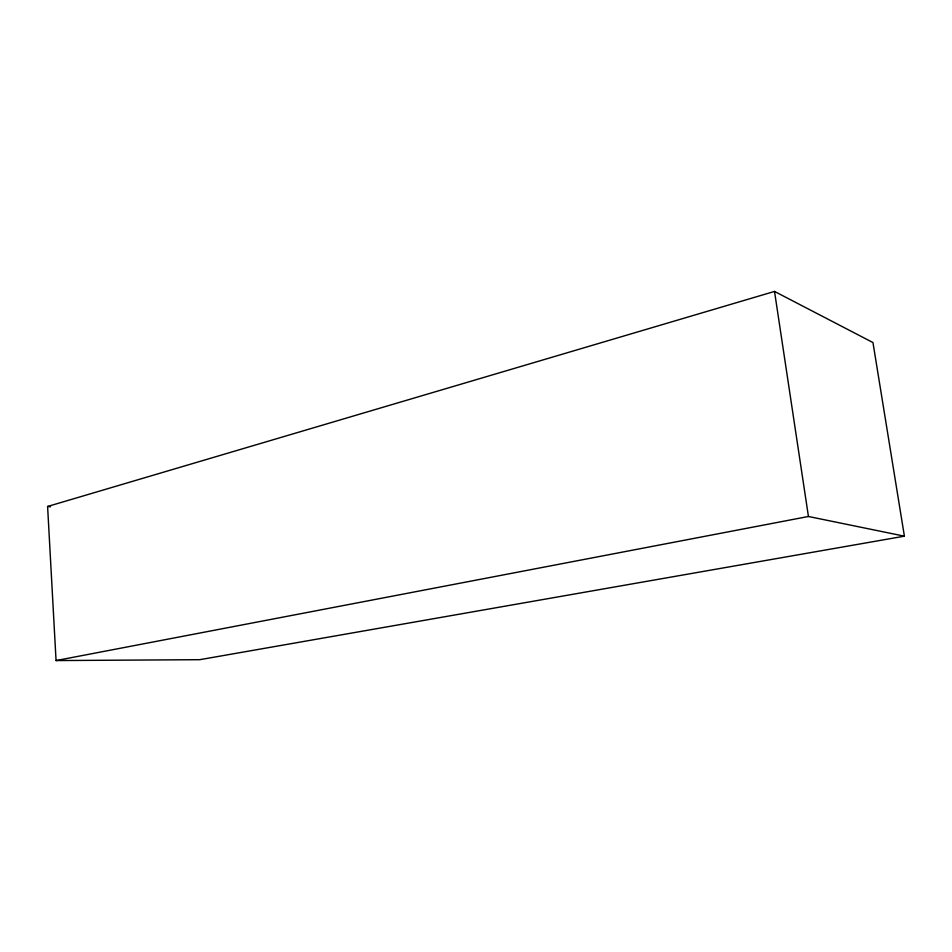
<?xml version="1.0" encoding="UTF-8"?>
<svg xmlns="http://www.w3.org/2000/svg" width="952" height="952" viewBox="0 0 952 952"><rect width="100%" height="100%" fill="white"/><g stroke="black" fill="none" stroke-linecap="round" stroke-linejoin="round"><path stroke-width="1.43" d="M47.6 506.476L774.523 291.431L872.96 342.553L904.4 536.178L199.765 659.688L56.061 660.569L47.6 506.476L50.527 506.785M56.061 660.569L808.438 516.484L904.4 536.178M774.523 291.431L808.438 516.484"/></g></svg>
